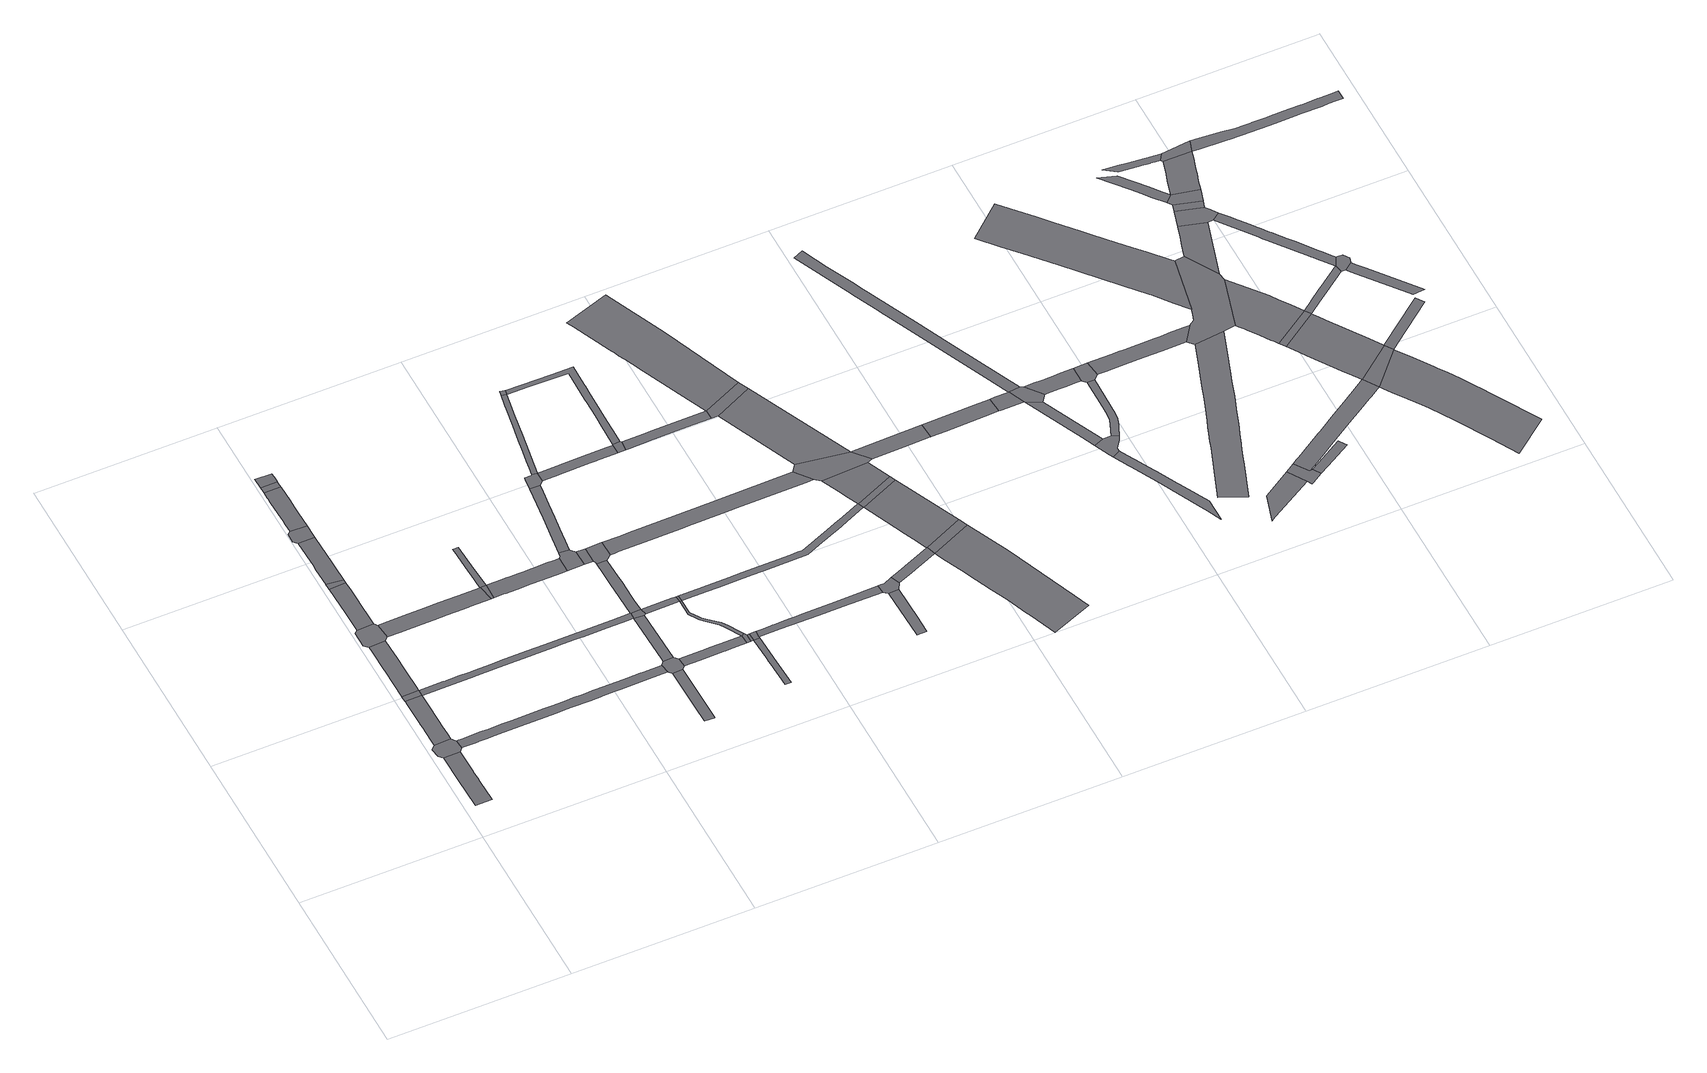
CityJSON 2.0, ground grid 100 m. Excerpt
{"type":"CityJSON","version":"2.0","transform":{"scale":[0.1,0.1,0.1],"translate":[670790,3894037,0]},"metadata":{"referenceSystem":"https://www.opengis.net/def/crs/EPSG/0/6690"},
"CityObjects":{
"road1":{"type":"Road","attributes":{"function":"9","usage":"9","RoadStructureAttribute.widthType":"2","RoadStructureAttribute.width":9.21,"RoadStructureAttribute.sectionType":"1"},"geometry":[{"type":"MultiSurface","lod":"1","boundaries":[[[0,1,2,3,4,5,6,7,8,9,10]]]}]},
"road2":{"type":"Road","attributes":{"function":"9","usage":"9","RoadStructureAttribute.widthType":"9","RoadStructureAttribute.width":-9999,"RoadStructureAttribute.sectionType":"9"},"geometry":[{"type":"MultiSurface","lod":"1","boundaries":[[[9,11,12,13,14,15,16,10]]]}]},
"road3":{"type":"Road","attributes":{"function":"9","usage":"9","RoadStructureAttribute.widthType":"2","RoadStructureAttribute.width":9.21,"RoadStructureAttribute.sectionType":"1"},"geometry":[{"type":"MultiSurface","lod":"1","boundaries":[[[17,18,19,20,21,22,23,14,13,24,25,26,27,28,29,30,31,32]]]}]},
"road4":{"type":"Road","attributes":{"function":"9","usage":"9","RoadStructureAttribute.widthType":"9","RoadStructureAttribute.width":-9999,"RoadStructureAttribute.sectionType":"9"},"geometry":[{"type":"MultiSurface","lod":"1","boundaries":[[[30,33,34,31]]]}]},
"road5":{"type":"Road","attributes":{"function":"9","usage":"9","RoadStructureAttribute.widthType":"2","RoadStructureAttribute.width":9.21,"RoadStructureAttribute.sectionType":"1"},"geometry":[{"type":"MultiSurface","lod":"1","boundaries":[[[35,36,37,38,39,40,41,42,43,44,45,34,33,46]]]}]},
"road6":{"type":"Road","attributes":{"function":"9","usage":"9","RoadStructureAttribute.widthType":"9","RoadStructureAttribute.width":-9999,"RoadStructureAttribute.sectionType":"9"},"geometry":[{"type":"MultiSurface","lod":"1","boundaries":[[[40,47,48,49,50,51,52,41]]]}]},
"road7":{"type":"Road","attributes":{"function":"9","usage":"9","RoadStructureAttribute.widthType":"2","RoadStructureAttribute.width":9.21,"RoadStructureAttribute.sectionType":"1"},"geometry":[{"type":"MultiSurface","lod":"1","boundaries":[[[53,54,50,49,55,56,57,58,59,60,61]]]}]},
"road8":{"type":"Road","attributes":{"function":"9","usage":"9","RoadStructureAttribute.widthType":"9","RoadStructureAttribute.width":-9999,"RoadStructureAttribute.sectionType":"9"},"geometry":[{"type":"MultiSurface","lod":"1","boundaries":[[[62,61,60,63]]]}]},
"road9":{"type":"Road","attributes":{"function":"9","usage":"9","RoadStructureAttribute.widthType":"2","RoadStructureAttribute.width":9.21,"RoadStructureAttribute.sectionType":"1"},"geometry":[{"type":"MultiSurface","lod":"1","boundaries":[[[64,65,66,67,68,69,70,62,63,71,72,73,74]]]}]},
"road10":{"type":"Road","attributes":{"function":"9","usage":"9","RoadStructureAttribute.widthType":"9","RoadStructureAttribute.width":-9999,"RoadStructureAttribute.sectionType":"9"},"geometry":[{"type":"MultiSurface","lod":"1","boundaries":[[[75,76,77,78,79,64,74]]]}]},
"road11":{"type":"Road","attributes":{"function":"9","usage":"9","RoadStructureAttribute.widthType":"2","RoadStructureAttribute.width":9.21,"RoadStructureAttribute.sectionType":"1"},"geometry":[{"type":"MultiSurface","lod":"1","boundaries":[[[80,81,82,83,84,85,86,87,88,89,77,76,90,91,92,93]]]}]},
"road12":{"type":"Road","attributes":{"function":"9","usage":"9","RoadStructureAttribute.widthType":"9","RoadStructureAttribute.width":-9999,"RoadStructureAttribute.sectionType":"9"},"geometry":[{"type":"MultiSurface","lod":"1","boundaries":[[[94,81,80,95]]]}]},
"road13":{"type":"Road","attributes":{"function":"9","usage":"9","RoadStructureAttribute.widthType":"2","RoadStructureAttribute.width":9.21,"RoadStructureAttribute.sectionType":"1"},"geometry":[{"type":"MultiSurface","lod":"1","boundaries":[[[96,94,95,97,98,99,100]]]}]},
"road14":{"type":"Road","attributes":{"function":"9","usage":"9","RoadStructureAttribute.widthType":"2","RoadStructureAttribute.width":9.27,"RoadStructureAttribute.sectionType":"1"},"geometry":[{"type":"MultiSurface","lod":"1","boundaries":[[[101,102,103,104,105,106,107,108,48,47,109,110,111,112,113,114,115,116]]]}]},
"road15":{"type":"Road","attributes":{"function":"9","usage":"9","RoadStructureAttribute.widthType":"3","RoadStructureAttribute.width":5.12,"RoadStructureAttribute.sectionType":"1"},"geometry":[{"type":"MultiSurface","lod":"1","boundaries":[[[117,118,119,120,121,122,123,124,125,126,127,128,129,130,131,132,133,134,12,11,135,136,137,138,139,140,141,142,143,144,145,146,147,148,149,150,151,152,153]]]}]},
"road16":{"type":"Road","attributes":{"function":"9","usage":"9","RoadStructureAttribute.widthType":"4","RoadStructureAttribute.width":3.67,"RoadStructureAttribute.sectionType":"1"},"geometry":[{"type":"MultiSurface","lod":"1","boundaries":[[[154,155,156,157,158,159,160,161,162,163,164,33,30,165,166,167,168,169,170,171,172,173,174,175,176,177,178,179,180,181,182,183,184]]]}]},
"road17":{"type":"Road","attributes":{"function":"9","usage":"9","RoadStructureAttribute.widthType":"9","RoadStructureAttribute.width":-9999,"RoadStructureAttribute.sectionType":"9"},"geometry":[{"type":"MultiSurface","lod":"1","boundaries":[[[185,186,101,116]]]}]},
"road18":{"type":"Road","attributes":{"function":"9","usage":"9","RoadStructureAttribute.widthType":"4","RoadStructureAttribute.width":3,"RoadStructureAttribute.sectionType":"1"},"geometry":[{"type":"MultiSurface","lod":"1","boundaries":[[[101,186,187,188,189,190,191,192,193,194,195]]]}]},
"road19":{"type":"Road","attributes":{"function":"9","usage":"9","RoadStructureAttribute.widthType":"2","RoadStructureAttribute.width":9.27,"RoadStructureAttribute.sectionType":"1"},"geometry":[{"type":"MultiSurface","lod":"1","boundaries":[[[196,197,198,199,200,201,202,203,204,205,186,185,206,207,208,209,210,211,212,213,214]]]}]},
"road20":{"type":"Road","attributes":{"function":"9","usage":"9","RoadStructureAttribute.widthType":"3","RoadStructureAttribute.width":5.61,"RoadStructureAttribute.sectionType":"1"},"geometry":[{"type":"MultiSurface","lod":"1","boundaries":[[[215,216,217,218,219,220,221,222]]]}]},
"road21":{"type":"Road","attributes":{"function":"9","usage":"9","RoadStructureAttribute.widthType":"9","RoadStructureAttribute.width":-9999,"RoadStructureAttribute.sectionType":"9"},"geometry":[{"type":"MultiSurface","lod":"1","boundaries":[[[153,152,217,216,223,224,225,226]]]}]},
"road22":{"type":"Road","attributes":{"function":"9","usage":"9","RoadStructureAttribute.widthType":"3","RoadStructureAttribute.width":5.61,"RoadStructureAttribute.sectionType":"1"},"geometry":[{"type":"MultiSurface","lod":"1","boundaries":[[[225,227,182,228,229,226]]]}]},
"road23":{"type":"Road","attributes":{"function":"9","usage":"9","RoadStructureAttribute.widthType":"9","RoadStructureAttribute.width":-9999,"RoadStructureAttribute.sectionType":"9"},"geometry":[{"type":"MultiSurface","lod":"1","boundaries":[[[213,230,231,232,233,234,214]]]}]},
"road24":{"type":"Road","attributes":{"function":"9","usage":"9","RoadStructureAttribute.widthType":"9","RoadStructureAttribute.width":-9999,"RoadStructureAttribute.sectionType":"9"},"geometry":[{"type":"MultiSurface","lod":"1","boundaries":[[[183,182,227,235,236]]]}]},
"road25":{"type":"Road","attributes":{"function":"9","usage":"9","RoadStructureAttribute.widthType":"3","RoadStructureAttribute.width":5.61,"RoadStructureAttribute.sectionType":"1"},"geometry":[{"type":"MultiSurface","lod":"1","boundaries":[[[237,238,239,240,241,242,243,244,245,246,247,248,183,236]]]}]},
"road26":{"type":"Road","attributes":{"function":"9","usage":"9","RoadStructureAttribute.widthType":"2","RoadStructureAttribute.width":9.27,"RoadStructureAttribute.sectionType":"1"},"geometry":[{"type":"MultiSurface","lod":"1","boundaries":[[[249,250,231,230]]]}]},
"road27":{"type":"Road","attributes":{"function":"9","usage":"9","RoadStructureAttribute.widthType":"3","RoadStructureAttribute.width":5.5,"RoadStructureAttribute.sectionType":"1"},"geometry":[{"type":"MultiSurface","lod":"1","boundaries":[[[232,251,252,253,254,255,256,257,258,259,233]]]}]},
"road28":{"type":"Road","attributes":{"function":"9","usage":"9","RoadStructureAttribute.widthType":"3","RoadStructureAttribute.width":4.83,"RoadStructureAttribute.sectionType":"1"},"geometry":[{"type":"MultiSurface","lod":"1","boundaries":[[[260,261,262,263,264,265,266,267,268,269,224,223]]]}]},
"road29":{"type":"Road","attributes":{"function":"9","usage":"9","RoadStructureAttribute.widthType":"4","RoadStructureAttribute.width":3.69,"RoadStructureAttribute.sectionType":"1"},"geometry":[{"type":"MultiSurface","lod":"1","boundaries":[[[270,271,272,273,274,236,235,275]]]}]},
"road30":{"type":"Road","attributes":{"function":"9","usage":"9","RoadStructureAttribute.widthType":"9","RoadStructureAttribute.width":-9999,"RoadStructureAttribute.sectionType":"9"},"geometry":[{"type":"MultiSurface","lod":"1","boundaries":[[[276,277,250,249,278,243,242,279]]]}]},
"road31":{"type":"Road","attributes":{"function":"9","usage":"9","RoadStructureAttribute.widthType":"9","RoadStructureAttribute.width":-9999,"RoadStructureAttribute.sectionType":"9"},"geometry":[{"type":"MultiSurface","lod":"1","boundaries":[[[256,280,281,282,283,284,285,286,257]]]}]},
"road32":{"type":"Road","attributes":{"function":"9","usage":"9","RoadStructureAttribute.widthType":"9","RoadStructureAttribute.width":-9999,"RoadStructureAttribute.sectionType":"9"},"geometry":[{"type":"MultiSurface","lod":"1","boundaries":[[[287,271,270,288]]]}]},
"road33":{"type":"Road","attributes":{"function":"9","usage":"9","RoadStructureAttribute.widthType":"4","RoadStructureAttribute.width":1.49,"RoadStructureAttribute.sectionType":"1"},"geometry":[{"type":"MultiSurface","lod":"1","boundaries":[[[289,290,291,292,293,266,294,295,296,297,298,299,300,301,302,303,288,270,304]]]}]},
"road34":{"type":"Road","attributes":{"function":"9","usage":"9","RoadStructureAttribute.widthType":"4","RoadStructureAttribute.width":3.04,"RoadStructureAttribute.sectionType":"1"},"geometry":[{"type":"MultiSurface","lod":"1","boundaries":[[[305,306,307,308,309,310,311,312,313]]]}]},
"road35":{"type":"Road","attributes":{"function":"9","usage":"9","RoadStructureAttribute.widthType":"9","RoadStructureAttribute.width":-9999,"RoadStructureAttribute.sectionType":"9"},"geometry":[{"type":"MultiSurface","lod":"1","boundaries":[[[314,315,294,266,265]]]}]},
"road36":{"type":"Road","attributes":{"function":"9","usage":"9","RoadStructureAttribute.widthType":"3","RoadStructureAttribute.width":4.83,"RoadStructureAttribute.sectionType":"1"},"geometry":[{"type":"MultiSurface","lod":"1","boundaries":[[[315,314,316,307,317]]]}]},
"road37":{"type":"Road","attributes":{"function":"9","usage":"9","RoadStructureAttribute.widthType":"9","RoadStructureAttribute.width":-9999,"RoadStructureAttribute.sectionType":"9"},"geometry":[{"type":"MultiSurface","lod":"1","boundaries":[[[318,319,320,317,307,306]]]}]},
"road38":{"type":"Road","attributes":{"function":"9","usage":"9","RoadStructureAttribute.widthType":"4","RoadStructureAttribute.width":2.91,"RoadStructureAttribute.sectionType":"1"},"geometry":[{"type":"MultiSurface","lod":"1","boundaries":[[[321,322,323,324,325,326,327,328,329,330,331,332,333,334,335,282,281]]]}]},
"road39":{"type":"Road","attributes":{"function":"9","usage":"9","RoadStructureAttribute.widthType":"3","RoadStructureAttribute.width":5.5,"RoadStructureAttribute.sectionType":"1"},"geometry":[{"type":"MultiSurface","lod":"1","boundaries":[[[336,337,338,281,280,339,340,341,342,343,344,345,346]]]}]},
"road40":{"type":"Road","attributes":{"function":"9","usage":"9","RoadStructureAttribute.widthType":"9","RoadStructureAttribute.width":-9999,"RoadStructureAttribute.sectionType":"9"},"geometry":[{"type":"MultiSurface","lod":"1","boundaries":[[[347,327,326,348]]]}]},
"road41":{"type":"Road","attributes":{"function":"9","usage":"9","RoadStructureAttribute.widthType":"4","RoadStructureAttribute.width":3.38,"RoadStructureAttribute.sectionType":"1"},"geometry":[{"type":"MultiSurface","lod":"1","boundaries":[[[349,350,351,352,353,354,355,356,357,348,326,358,359,360,361,362,363,364,365,366]]]}]},
"road42":{"type":"Road","attributes":{"function":"9","usage":"9","RoadStructureAttribute.widthType":"3","RoadStructureAttribute.width":4.83,"RoadStructureAttribute.sectionType":"1"},"geometry":[{"type":"MultiSurface","lod":"1","boundaries":[[[367,368,369,370,371,372,373,374,375,376,377,320,319,378,379,380,381]]]}]},
"road43":{"type":"Road","attributes":{"function":"9","usage":"9","RoadStructureAttribute.widthType":"9","RoadStructureAttribute.width":-9999,"RoadStructureAttribute.sectionType":"9"},"geometry":[{"type":"MultiSurface","lod":"1","boundaries":[[[345,382,383,366,365,346]]]}]},
"road44":{"type":"Road","attributes":{"function":"9","usage":"9","RoadStructureAttribute.widthType":"2","RoadStructureAttribute.width":9.27,"RoadStructureAttribute.sectionType":"1"},"geometry":[{"type":"MultiSurface","lod":"1","boundaries":[[[384,385,386,387,388,389,390,276,279,391,392,393,394,395,396,397,398,399,400,401,402,403,404]]]}]},
"road45":{"type":"Road","attributes":{"function":"9","usage":"9","RoadStructureAttribute.widthType":"4","RoadStructureAttribute.width":3.69,"RoadStructureAttribute.sectionType":"1"},"geometry":[{"type":"MultiSurface","lod":"1","boundaries":[[[405,406,407,408,409,410,411,412,413,414,415,416,417,418,419,420,421,422,423,424,425,426,427,428,429,430,431,432,287,288]]]}]},
"road46":{"type":"Road","attributes":{"function":"9","usage":"9","RoadStructureAttribute.widthType":"3","RoadStructureAttribute.width":5.5,"RoadStructureAttribute.sectionType":"1"},"geometry":[{"type":"MultiSurface","lod":"1","boundaries":[[[433,434,435,383,382,436,437,438,439,440,441,442]]]}]},
"road47":{"type":"Road","attributes":{"function":"9","usage":"9","RoadStructureAttribute.widthType":"3","RoadStructureAttribute.width":5.35,"RoadStructureAttribute.sectionType":"1"},"geometry":[{"type":"MultiSurface","lod":"1","boundaries":[[[443,444,445,446,447]]]}]},
"road48":{"type":"Road","attributes":{"function":"9","usage":"9","RoadStructureAttribute.widthType":"9","RoadStructureAttribute.width":-9999,"RoadStructureAttribute.sectionType":"9"},"geometry":[{"type":"MultiSurface","lod":"1","boundaries":[[[446,448,449,450,451,367,381,447]]]}]},
"road49":{"type":"Road","attributes":{"function":"9","usage":"9","RoadStructureAttribute.widthType":"3","RoadStructureAttribute.width":4.83,"RoadStructureAttribute.sectionType":"1"},"geometry":[{"type":"MultiSurface","lod":"1","boundaries":[[[448,452,453,454,455,456,457,449]]]}]},
"road50":{"type":"Road","attributes":{"function":"9","usage":"9","RoadStructureAttribute.widthType":"1","RoadStructureAttribute.width":29.88,"RoadStructureAttribute.sectionType":"1"},"geometry":[{"type":"MultiSurface","lod":"1","boundaries":[[[458,459,460,461,462,463,464,465,466,467,468,433,469,470,471]]]}]},
"road51":{"type":"Road","attributes":{"function":"9","usage":"9","RoadStructureAttribute.widthType":"9","RoadStructureAttribute.width":-9999,"RoadStructureAttribute.sectionType":"9"},"geometry":[{"type":"MultiSurface","lod":"1","boundaries":[[[472,473,469,433,442]]]}]},
"road52":{"type":"Road","attributes":{"function":"9","usage":"9","RoadStructureAttribute.widthType":"1","RoadStructureAttribute.width":29.88,"RoadStructureAttribute.sectionType":"1"},"geometry":[{"type":"MultiSurface","lod":"1","boundaries":[[[472,474,475,473]]]}]},
"road53":{"type":"Road","attributes":{"function":"9","usage":"9","RoadStructureAttribute.widthType":"9","RoadStructureAttribute.width":-9999,"RoadStructureAttribute.sectionType":"9"},"geometry":[{"type":"MultiSurface","lod":"1","boundaries":[[[476,475,474,477,404,403,478,479]]]}]},
"road54":{"type":"Road","attributes":{"function":"9","usage":"9","RoadStructureAttribute.widthType":"1","RoadStructureAttribute.width":29.88,"RoadStructureAttribute.sectionType":"1"},"geometry":[{"type":"MultiSurface","lod":"1","boundaries":[[[478,480,481,482,418,483,479]]]}]},
"road55":{"type":"Road","attributes":{"function":"9","usage":"9","RoadStructureAttribute.widthType":"9","RoadStructureAttribute.width":-9999,"RoadStructureAttribute.sectionType":"9"},"geometry":[{"type":"MultiSurface","lod":"1","boundaries":[[[483,418,417,484]]]}]},
"road56":{"type":"Road","attributes":{"function":"9","usage":"9","RoadStructureAttribute.widthType":"1","RoadStructureAttribute.width":29.88,"RoadStructureAttribute.sectionType":"1"},"geometry":[{"type":"MultiSurface","lod":"1","boundaries":[[[417,485,486,487,488,489,490,455,491,484]]]}]},
"road57":{"type":"Road","attributes":{"function":"9","usage":"9","RoadStructureAttribute.widthType":"9","RoadStructureAttribute.width":-9999,"RoadStructureAttribute.sectionType":"9"},"geometry":[{"type":"MultiSurface","lod":"1","boundaries":[[[491,455,454,492]]]}]},
"road58":{"type":"Road","attributes":{"function":"9","usage":"9","RoadStructureAttribute.widthType":"1","RoadStructureAttribute.width":29.88,"RoadStructureAttribute.sectionType":"1"},"geometry":[{"type":"MultiSurface","lod":"1","boundaries":[[[493,494,495,496,497,498,499,500,501,502,503,504,505,492,454,506]]]}]},
"road59":{"type":"Road","attributes":{"function":"9","usage":"9","RoadStructureAttribute.widthType":"2","RoadStructureAttribute.width":8.86,"RoadStructureAttribute.sectionType":"1"},"geometry":[{"type":"MultiSurface","lod":"1","boundaries":[[[507,508,509,475,476,510,511]]]}]},
"road60":{"type":"Road","attributes":{"function":"9","usage":"9","RoadStructureAttribute.widthType":"2","RoadStructureAttribute.width":8.86,"RoadStructureAttribute.sectionType":"1"},"geometry":[{"type":"MultiSurface","lod":"1","boundaries":[[[512,513,514,515,516,517,518,519,508,507,511]]]}]},
"road61":{"type":"Road","attributes":{"function":"9","usage":"9","RoadStructureAttribute.widthType":"3","RoadStructureAttribute.width":5.99,"RoadStructureAttribute.sectionType":"1"},"geometry":[{"type":"MultiSurface","lod":"1","boundaries":[[[520,521,522,523,524,525,526,527,528,529,530,531,532,533,534,535,536,537,538,539,540,541]]]}]},
"road62":{"type":"Road","attributes":{"function":"9","usage":"9","RoadStructureAttribute.widthType":"2","RoadStructureAttribute.width":8.86,"RoadStructureAttribute.sectionType":"1"},"geometry":[{"type":"MultiSurface","lod":"1","boundaries":[[[516,542,543,541,544,545,517]]]}]},
"road63":{"type":"Road","attributes":{"function":"9","usage":"9","RoadStructureAttribute.widthType":"9","RoadStructureAttribute.width":-9999,"RoadStructureAttribute.sectionType":"9"},"geometry":[{"type":"MultiSurface","lod":"1","boundaries":[[[520,541,543,546,547,548]]]}]},
"road64":{"type":"Road","attributes":{"function":"9","usage":"9","RoadStructureAttribute.widthType":"3","RoadStructureAttribute.width":5.4,"RoadStructureAttribute.sectionType":"1"},"geometry":[{"type":"MultiSurface","lod":"1","boundaries":[[[549,550,546,543,551,552,553,554]]]}]},
"road65":{"type":"Road","attributes":{"function":"9","usage":"9","RoadStructureAttribute.widthType":"9","RoadStructureAttribute.width":-9999,"RoadStructureAttribute.sectionType":"9"},"geometry":[{"type":"MultiSurface","lod":"1","boundaries":[[[553,555,556,557,558,559,560,561,562,554]]]}]},
"road66":{"type":"Road","attributes":{"function":"9","usage":"9","RoadStructureAttribute.widthType":"3","RoadStructureAttribute.width":5.4,"RoadStructureAttribute.sectionType":"1"},"geometry":[{"type":"MultiSurface","lod":"1","boundaries":[[[556,563,564,565,566,567,568,569,570,571,572,573,574,575,576,577,557]]]}]},
"road67":{"type":"Road","attributes":{"function":"9","usage":"9","RoadStructureAttribute.widthType":"2","RoadStructureAttribute.width":8.86,"RoadStructureAttribute.sectionType":"1"},"geometry":[{"type":"MultiSurface","lod":"1","boundaries":[[[547,578,579,580,581,582,583,584,585,586,587,588,548]]]}]},
"road68":{"type":"Road","attributes":{"function":"9","usage":"9","RoadStructureAttribute.widthType":"4","RoadStructureAttribute.width":3.75,"RoadStructureAttribute.sectionType":"1"},"geometry":[{"type":"MultiSurface","lod":"1","boundaries":[[[589,590,591,592,593,562,561,594,595,596,597,598,599]]]}]},
"road69":{"type":"Road","attributes":{"function":"9","usage":"9","RoadStructureAttribute.widthType":"9","RoadStructureAttribute.width":-9999,"RoadStructureAttribute.sectionType":"9"},"geometry":[{"type":"MultiSurface","lod":"1","boundaries":[[[600,583,582,589,599,601,602]]]}]},
"road70":{"type":"Road","attributes":{"function":"9","usage":"9","RoadStructureAttribute.widthType":"2","RoadStructureAttribute.width":6.17,"RoadStructureAttribute.sectionType":"1"},"geometry":[{"type":"MultiSurface","lod":"1","boundaries":[[[603,604,605,606,607]]]}]},
"road71":{"type":"Road","attributes":{"function":"9","usage":"9","RoadStructureAttribute.widthType":"2","RoadStructureAttribute.width":11.92,"RoadStructureAttribute.sectionType":"1"},"geometry":[{"type":"MultiSurface","lod":"1","boundaries":[[[608,609,610,611,612,613,614,615,616,617,618,619,620,621,622,623,624,625,626,627,628,629,630,631,632,633,634,635]]]}]},
"road72":{"type":"Road","attributes":{"function":"9","usage":"9","RoadStructureAttribute.widthType":"2","RoadStructureAttribute.width":8.86,"RoadStructureAttribute.sectionType":"1"},"geometry":[{"type":"MultiSurface","lod":"1","boundaries":[[[601,636,637,638,639,640,641,642,643,644,645,646,647,648,649,650,651,602]]]}]},
"road73":{"type":"Road","attributes":{"function":"9","usage":"9","RoadStructureAttribute.widthType":"9","RoadStructureAttribute.width":-9999,"RoadStructureAttribute.sectionType":"9"},"geometry":[{"type":"MultiSurface","lod":"1","boundaries":[[[652,653,654,605,604,655,656,657,658,659]]]}]},
"road74":{"type":"Road","attributes":{"function":"9","usage":"9","RoadStructureAttribute.widthType":"1","RoadStructureAttribute.width":39.14,"RoadStructureAttribute.sectionType":"1"},"geometry":[{"type":"MultiSurface","lod":"1","boundaries":[[[660,661,662,663,664,665,666,667,668,669,670,671,672,673,674,675,676,677,678,679,680,681,682,683,684]]]}]},
"road75":{"type":"Road","attributes":{"function":"9","usage":"9","RoadStructureAttribute.widthType":"3","RoadStructureAttribute.width":4.3,"RoadStructureAttribute.sectionType":"9"},"geometry":[{"type":"MultiSurface","lod":"1","boundaries":[[[685,686,687,688,652,659]]]}]},
"road76":{"type":"Road","attributes":{"function":"9","usage":"9","RoadStructureAttribute.widthType":"2","RoadStructureAttribute.width":6.17,"RoadStructureAttribute.sectionType":"1"},"geometry":[{"type":"MultiSurface","lod":"1","boundaries":[[[689,690,691,692,693,694,695,654,653,696,697,698,699,700,701,702,703,704]]]}]},
"road77":{"type":"Road","attributes":{"function":"9","usage":"9","RoadStructureAttribute.widthType":"9","RoadStructureAttribute.width":-9999,"RoadStructureAttribute.sectionType":"9"},"geometry":[{"type":"MultiSurface","lod":"1","boundaries":[[[705,706,707,684,683,708,709,710,642,641,608,635,711,712]]]}]},
"road78":{"type":"Road","attributes":{"function":"9","usage":"9","RoadStructureAttribute.widthType":"1","RoadStructureAttribute.width":39.14,"RoadStructureAttribute.sectionType":"1"},"geometry":[{"type":"MultiSurface","lod":"1","boundaries":[[[713,714,715,716,717,718,719,720,721,722,723,724,705,712]]]}]},
"road79":{"type":"Road","attributes":{"function":"9","usage":"9","RoadStructureAttribute.widthType":"9","RoadStructureAttribute.width":-9999,"RoadStructureAttribute.sectionType":"9"},"geometry":[{"type":"MultiSurface","lod":"1","boundaries":[[[720,719,725,726,727]]]}]},
"road80":{"type":"Road","attributes":{"function":"9","usage":"9","RoadStructureAttribute.widthType":"2","RoadStructureAttribute.width":13.27,"RoadStructureAttribute.sectionType":"1"},"geometry":[{"type":"MultiSurface","lod":"1","boundaries":[[[728,729,730,731,732,733,734,735,707,706]]]}]},
"road81":{"type":"Road","attributes":{"function":"9","usage":"9","RoadStructureAttribute.widthType":"3","RoadStructureAttribute.width":5.41,"RoadStructureAttribute.sectionType":"1"},"geometry":[{"type":"MultiSurface","lod":"1","boundaries":[[[736,737,738,739,740,741,742,743,744,745,746,747,748]]]}]},
"road82":{"type":"Road","attributes":{"function":"9","usage":"9","RoadStructureAttribute.widthType":"1","RoadStructureAttribute.width":39.14,"RoadStructureAttribute.sectionType":"1"},"geometry":[{"type":"MultiSurface","lod":"1","boundaries":[[[749,750,751,752,753,726,725,754,755,756,757,758,704]]]}]},
"road83":{"type":"Road","attributes":{"function":"9","usage":"9","RoadStructureAttribute.widthType":"9","RoadStructureAttribute.width":-9999,"RoadStructureAttribute.sectionType":"9"},"geometry":[{"type":"MultiSurface","lod":"1","boundaries":[[[703,759,749,704]]]}]},
"road84":{"type":"Road","attributes":{"function":"9","usage":"9","RoadStructureAttribute.widthType":"9","RoadStructureAttribute.width":-9999,"RoadStructureAttribute.sectionType":"9"},"geometry":[{"type":"MultiSurface","lod":"1","boundaries":[[[729,728,760,761,762,763,764,765]]]}]},
"road85":{"type":"Road","attributes":{"function":"9","usage":"9","RoadStructureAttribute.widthType":"4","RoadStructureAttribute.width":3.54,"RoadStructureAttribute.sectionType":"1"},"geometry":[{"type":"MultiSurface","lod":"1","boundaries":[[[766,767,768,769,770,771,772,773,774,775,776,777,778,779,780,781,782,783,784]]]}]},
"road86":{"type":"Road","attributes":{"function":"9","usage":"9","RoadStructureAttribute.widthType":"2","RoadStructureAttribute.width":13.27,"RoadStructureAttribute.sectionType":"1"},"geometry":[{"type":"MultiSurface","lod":"1","boundaries":[[[785,765,764,786]]]}]},
"road87":{"type":"Road","attributes":{"function":"9","usage":"9","RoadStructureAttribute.widthType":"9","RoadStructureAttribute.width":-9999,"RoadStructureAttribute.sectionType":"9"},"geometry":[{"type":"MultiSurface","lod":"1","boundaries":[[[785,786,787,736,748]]]}]},
"road88":{"type":"Road","attributes":{"function":"9","usage":"9","RoadStructureAttribute.widthType":"4","RoadStructureAttribute.width":3.69,"RoadStructureAttribute.sectionType":"1"},"geometry":[{"type":"MultiSurface","lod":"1","boundaries":[[[788,789,790,791,792,793,794,720,727,795,796,797,798]]]}]},
"road89":{"type":"Road","attributes":{"function":"9","usage":"9","RoadStructureAttribute.widthType":"1","RoadStructureAttribute.width":39.14,"RoadStructureAttribute.sectionType":"1"},"geometry":[{"type":"MultiSurface","lod":"1","boundaries":[[[703,799,800,801,802,803,804,805,806,807,808,809,810,811,812,813,814,815,816,817,818,759]]]}]},
"road90":{"type":"Road","attributes":{"function":"9","usage":"9","RoadStructureAttribute.widthType":"2","RoadStructureAttribute.width":13.27,"RoadStructureAttribute.sectionType":"1"},"geometry":[{"type":"MultiSurface","lod":"1","boundaries":[[[819,820,821,736,787,822,823,824,825,826,827]]]}]},
"road91":{"type":"Road","attributes":{"function":"9","usage":"9","RoadStructureAttribute.widthType":"3","RoadStructureAttribute.width":5.53,"RoadStructureAttribute.sectionType":"1"},"geometry":[{"type":"MultiSurface","lod":"1","boundaries":[[[828,829,830,831,832,833,834,835,836,837,838,839,840,841,761,760,842,843,844,845,846,847,848,849,788,850]]]}]},
"road92":{"type":"Road","attributes":{"function":"9","usage":"9","RoadStructureAttribute.widthType":"9","RoadStructureAttribute.width":-9999,"RoadStructureAttribute.sectionType":"9"},"geometry":[{"type":"MultiSurface","lod":"1","boundaries":[[[775,774,819,827,851]]]}]},
"road93":{"type":"Road","attributes":{"function":"9","usage":"9","RoadStructureAttribute.widthType":"3","RoadStructureAttribute.width":4.83,"RoadStructureAttribute.sectionType":"1"},"geometry":[{"type":"MultiSurface","lod":"1","boundaries":[[[852,853,854,855,856,857,858,749,759]]]}]},
"road94":{"type":"Road","attributes":{"function":"9","usage":"9","RoadStructureAttribute.widthType":"9","RoadStructureAttribute.width":-9999,"RoadStructureAttribute.sectionType":"9"},"geometry":[{"type":"MultiSurface","lod":"1","boundaries":[[[859,850,788,798,860,861,862]]]}]},
"road95":{"type":"Road","attributes":{"function":"9","usage":"9","RoadStructureAttribute.widthType":"3","RoadStructureAttribute.width":5.53,"RoadStructureAttribute.sectionType":"1"},"geometry":[{"type":"MultiSurface","lod":"1","boundaries":[[[860,863,864,865,866,867,868,861]]]}]},
"road96":{"type":"Road","attributes":{"function":"9","usage":"9","RoadStructureAttribute.widthType":"3","RoadStructureAttribute.width":5.61,"RoadStructureAttribute.sectionType":"1"},"geometry":[{"type":"MultiSurface","lod":"1","boundaries":[[[869,870,871,872,873,874,875,876,877,878,879,880,881,882,883,884,885,886,851,827,887,888,889,890,891,892,893,894,895,896,897,898,899,900,901]]]}]}
},
"vertices":[
[57,394,0],[60,207,0],[60,204,0],[150,205,0],[150,208,0],[148,338,0],[148,363,0],[147,398,0],[147,423,0],[145,555,0],[55,556,0],
[163,576,0],[158,629,0],[141,651,0],[50,650,0],[28,627,0],[36,574,0],
[47,952,0],[48,863,0],[48,830,0],[48,799,0],[49,781,0],[50,688,0],[50,657,0],[140,693,0],[140,746,0],[140,786,0],[139,807,0],[138,892,0],[138,970,0],[138,973,0],[47,972,0],[47,969,0],
[137,1009,0],[46,1008,0],
[137,1031,0],[137,1053,0],[136,1134,0],[135,1181,0],[135,1241,0],[133,1375,0],[42,1372,0],[43,1333,0],[44,1205,0],[44,1190,0],[46,1011,0],[137,1012,0],
[151,1394,0],[144,1485,0],[129,1500,0],[38,1499,0],[21,1483,0],[21,1392,0],
[33,1798,0],[36,1630,0],[129,1518,0],[128,1572,0],[127,1619,0],[126,1692,0],[125,1748,0],[124,1803,0],[33,1801,0],
[32,1839,0],[123,1827,0],
[27,2140,0],[30,1969,0],[30,1954,0],[30,1931,0],[31,1917,0],[32,1855,0],[32,1842,0],[121,1930,0],[121,1974,0],[120,2011,0],[118,2142,0],
[117,2162,0],[116,2227,0],[25,2229,0],[9,2215,0],[8,2162,0],
[111,2514,0],[20,2513,0],[21,2477,0],[21,2469,0],[21,2462,0],[22,2445,0],[24,2321,0],[24,2306,0],[24,2283,0],[25,2257,0],[115,2322,0],[114,2357,0],[113,2413,0],[111,2511,0],
[20,2552,0],[111,2551,0],
[19,2612,0],[111,2554,0],[110,2587,0],[110,2612,0],[19,2615,0],
[704,1491,0],[701,1491,0],[619,1490,0],[573,1490,0],[481,1489,0],[378,1487,0],[310,1487,0],[224,1486,0],[222,1395,0],[340,1396,0],[408,1397,0],[480,1398,0],[526,1398,0],[595,1399,0],[607,1399,0],[721,1401,0],
[1188,641,0],[1160,641,0],[1135,641,0],[1076,640,0],[922,638,0],[907,638,0],[855,637,0],[802,637,0],[750,636,0],[682,635,0],[641,635,0],[466,633,0],[409,632,0],[334,631,0],[305,631,0],[297,631,0],[191,629,0],[173,629,0],[167,576,0],[216,577,0],[239,577,0],[254,577,0],[257,577,0],[307,578,0],[347,578,0],[422,579,0],[686,582,0],[741,583,0],[771,583,0],[866,584,0],[924,585,0],[936,585,0],[1001,586,0],[1034,586,0],[1188,588,0],[1292,589,0],[1283,642,0],
[1199,1017,0],[821,1014,0],[735,1014,0],[608,1013,0],[531,1012,0],[448,1011,0],[413,1011,0],[362,1011,0],[276,1010,0],[272,1010,0],[140,1009,0],[141,973,0],[306,974,0],[404,975,0],[462,975,0],[587,976,0],[694,977,0],[746,978,0],[799,978,0],[843,978,0],[858,979,0],[908,979,0],[975,980,0],[1008,980,0],[1018,980,0],[1151,981,0],[1265,982,0],[1292,982,0],[1295,982,0],[1295,1018,0],[1292,1018,0],
[736,1401,0],[737,1492,0],
[737,1495,0],[731,1612,0],[729,1643,0],[723,1776,0],[692,1775,0],[694,1730,0],[699,1608,0],[700,1591,0],[704,1494,0],
[1109,1496,0],[1066,1496,0],[1019,1495,0],[968,1495,0],[947,1494,0],[916,1494,0],[872,1493,0],[852,1493,0],[796,1493,0],[740,1492,0],[791,1402,0],[804,1402,0],[825,1402,0],[872,1402,0],[940,1403,0],[996,1404,0],[1110,1405,0],[1138,1406,0],[1137,1497,0],
[1369,220,0],[1364,572,0],[1309,572,0],[1310,470,0],[1313,305,0],[1314,223,0],[1314,220,0],[1369,217,0],
[1382,590,0],[1377,643,0],[1357,664,0],[1302,663,0],
[1350,976,0],[1295,979,0],[1301,679,0],
[1230,1407,0],[1229,1499,0],[1206,1524,0],[1151,1531,0],[1148,1506,0],
[1360,983,0],[1350,1019,0],
[1349,1061,0],[1348,1089,0],[1348,1112,0],[1346,1226,0],[1345,1270,0],[1342,1384,0],[1287,1383,0],[1289,1314,0],[1289,1282,0],[1290,1237,0],[1291,1189,0],[1295,1021,0],
[1280,1407,0],[1279,1499,0],
[1214,1588,0],[1224,1670,0],[1234,1749,0],[1245,1840,0],[1256,1925,0],[1262,1972,0],[1206,1972,0],[1181,1771,0],[1168,1661,0],
[1465,591,0],[1511,592,0],[1598,593,0],[1609,593,0],[1651,594,0],[1724,595,0],[1723,647,0],[1639,646,0],[1547,645,0],[1507,645,0],
[1547,984,0],[1542,1020,0],[1523,1020,0],[1493,1020,0],[1353,1019,0],[1544,984,0],
[1371,1500,0],[1322,1499,0],[1287,1396,0],[1372,1409,0],
[1284,1994,0],[1285,2050,0],[1256,2055,0],[1254,2049,0],[1216,2048,0],[1214,2038,0],[1210,2001,0],
[1556,1020,0],[1557,984,0],
[1547,887,0],[1580,836,0],[1597,816,0],[1656,759,0],[1677,728,0],[1738,656,0],[1725,678,0],[1691,737,0],[1669,770,0],[1633,804,0],[1609,827,0],[1595,840,0],[1585,855,0],[1557,897,0],[1557,981,0],[1547,981,0],
[1802,421,0],[1796,596,0],[1763,595,0],[1763,592,0],[1768,468,0],[1769,438,0],[1769,418,0],[1775,265,0],[1808,266,0],
[1746,595,0],[1746,642,0],
[1760,595,0],[1762,643,0],
[1795,603,0],[1795,606,0],[1795,643,0],
[1285,2053,0],[1327,2306,0],[1353,2457,0],[1359,2492,0],[1375,2582,0],[1375,2585,0],[1347,2589,0],[1336,2523,0],[1331,2498,0],[1315,2405,0],[1306,2350,0],[1295,2287,0],[1285,2229,0],[1271,2148,0],[1263,2098,0],
[1664,2055,0],[1591,2054,0],[1539,2053,0],[1353,1995,0],[1402,1996,0],[1547,1998,0],[1581,1999,0],[1591,1999,0],[1647,2000,0],[1697,2000,0],[1696,2055,0],
[1352,2616,0],[1380,2611,0],
[1741,2140,0],[1742,2214,0],[1744,2337,0],[1745,2406,0],[1745,2467,0],[1746,2484,0],[1747,2606,0],[1634,2607,0],[1383,2611,0],[1378,2584,0],[1492,2583,0],[1709,2579,0],[1706,2388,0],[1706,2362,0],[1705,2270,0],[1704,2193,0],[1702,2062,0],[1740,2064,0],
[2466,656,0],[2277,652,0],[2234,651,0],[2052,648,0],[2009,647,0],[1985,647,0],[1941,646,0],[1896,645,0],[1890,645,0],[1866,645,0],[1829,644,0],[1912,606,0],[2121,606,0],[2255,606,0],[2470,606,0],
[1742,2001,0],[1747,2056,0],
[2019,1508,0],[1997,1507,0],[1901,1506,0],[1602,1502,0],[1544,1502,0],[1479,1501,0],[1473,1501,0],[1398,1409,0],[1420,1410,0],[1564,1412,0],[1760,1414,0],[1823,1415,0],[1890,1416,0],[1905,1416,0],[1987,1417,0],[2051,1418,0],[2066,1418,0],[2352,1422,0],[2449,1423,0],[2488,1424,0],[2417,1514,0],
[1560,984,0],[1698,985,0],[1759,986,0],[1848,987,0],[1943,987,0],[2005,988,0],[2248,990,0],[2345,1031,0],[2439,1071,0],[2453,1077,0],[2544,1116,0],[2627,1152,0],[2630,1153,0],[2615,1185,0],[2613,1184,0],[2510,1141,0],[2456,1118,0],[2384,1088,0],[2236,1026,0],[2210,1026,0],[2171,1025,0],[1905,1023,0],[1834,1023,0],[1714,1022,0],[1670,1021,0],[1655,1021,0],[1573,1020,0],[1568,1020,0],
[2209,2063,0],[1916,2059,0],[1867,2058,0],[1767,2001,0],[1800,2002,0],[1837,2002,0],[1871,2003,0],[1998,2005,0],[2109,2006,0],[2210,2008,0],
[2501,279,0],[2553,280,0],[2551,382,0],[2548,590,0],[2493,588,0],
[2570,626,0],[2549,676,0],[2504,656,0],[2485,656,0],
[2636,654,0],[2809,726,0],[2812,727,0],[2794,779,0],[2791,778,0],[2581,689,0],
[1845,2883,0],[1863,2843,0],[1958,2630,0],[1973,2596,0],[1982,2576,0],[1998,2541,0],[2010,2515,0],[2016,2499,0],[2047,2430,0],[2072,2374,0],[2164,2165,0],[2433,2164,0],[2250,2616,0],[2097,2966,0],
[2248,2008,0],[2460,2105,0],
[2447,1555,0],[2732,1511,0],
[2807,1423,0],[2422,1518,0],[2521,1400,0],[2776,1411,0],
[2565,1300,0],[2591,1241,0],[2614,1188,0],[2833,1283,0],
[2848,1250,0],
[2631,1150,0],[2689,1017,0],[2712,966,0],[2738,907,0],[2758,860,0],[2792,782,0],[3014,878,0],
[3037,828,0],
[2819,710,0],[2842,659,0],[2882,568,0],[2898,532,0],[2960,390,0],[2999,299,0],[3049,174,0],[3058,154,0],[3090,73,0],[3116,1,0],[3343,92,0],[3307,180,0],[3144,588,0],[2813,725,0],
[3127,1430,0],[3122,1520,0],[2941,1516,0],[2982,1427,0],[3126,1430,0],
[3181,1431,0],[3209,1432,0],[3425,1437,0],[3475,1438,0],[3503,1439,0],[3495,1529,0],[3474,1528,0],[3436,1527,0],
[3663,1537,0],[3485,1932,0],[3465,1977,0],[3400,2123,0],[3275,2399,0],[3265,2421,0],[3251,2452,0],[3221,2519,0],[3156,2663,0],[3091,2810,0],[3036,2785,0],[3177,2471,0],[3199,2422,0],[3200,2421,0],[3216,2384,0],[3250,2308,0],[3271,2263,0],[3279,2244,0],[3349,2089,0],[3539,1666,0],[3599,1533,0],[3600,1530,0],
[3514,1439,0],[3641,1440,0],[3597,1530,0],[3526,1529,0],
[3723,1401,0],[3752,1441,0],[3683,1530,0],
[3848,1127,0],[3824,1179,0],[3642,1437,0],[3794,1104,0],[3828,1028,0],[3881,1052,0],
[3867,942,0],[3877,923,0],[3919,945,0],[3919,965,0],[3933,985,0],[3950,1008,0],[3963,1033,0],[3928,1051,0],
[3921,836,0],[3928,824,0],[4000,684,0],[4113,451,0],[4138,399,0],[4175,320,0],[4174,456,0],[4101,597,0],[4073,653,0],[4056,685,0],[4027,743,0],[4021,755,0],[3987,817,0],[3979,832,0],[3927,930,0],
[3789,1441,0],[3833,1442,0],[3873,1442,0],[3921,1442,0],[3954,1443,0],[3953,1534,0],[3886,1533,0],[3865,1533,0],[3823,1532,0],[3788,1531,0],[3736,1531,0],
[3975,1421,0],[3972,1242,0],[3972,1186,0],[3966,1149,0],[3956,1121,0],[3969,1044,0],[3981,1076,0],[3991,1100,0],[4005,1138,0],[4011,1178,0],[4015,1421,0],
[4004,1535,0],[4041,1446,0],[4030,1536,0],
[4420,220,0],[4664,365,0],[4600,464,0],[4443,362,0],[4397,204,0],
[4561,1418,0],[4516,1286,0],[4473,1160,0],[4444,1074,0],[4436,1052,0],[4396,939,0],[4380,897,0],[4367,860,0],[4350,812,0],[4335,769,0],[4309,697,0],[4273,598,0],[4239,504,0],[4223,460,0],[4360,397,0],[4439,617,0],[4445,632,0],[4467,694,0],[4488,751,0],[4492,764,0],[4524,851,0],[4558,946,0],[4586,1025,0],[4617,1118,0],[4640,1184,0],[4653,1223,0],[4660,1243,0],[4725,1435,0],
[4090,1446,0],[4149,1447,0],[4266,1448,0],[4342,1449,0],[4398,1450,0],[4529,1451,0],[4592,1542,0],[4567,1542,0],[4550,1542,0],[4545,1542,0],[4491,1541,0],[4432,1540,0],[4400,1540,0],[4238,1538,0],[4203,1538,0],[4162,1537,0],
[4723,423,0],[4705,419,0],[4653,498,0],[4666,362,0],[4679,339,0],[4680,339,0],[4687,343,0],[4748,380,0],
[4692,1976,0],[4611,2070,0],[4576,2110,0],[4530,2162,0],[4464,2239,0],[4454,2250,0],[4425,2283,0],[4383,2331,0],[4278,2453,0],[4220,2519,0],[4202,2540,0],[4079,2681,0],[3890,2517,0],[3981,2413,0],[4056,2327,0],[4184,2180,0],[4405,1925,0],[4416,1913,0],[4503,1813,0],[4511,1804,0],[4587,1707,0],[4602,1687,0],[4626,1657,0],[4646,1632,0],[4709,1957,0],
[4798,409,0],[4944,495,0],[4918,539,0],[4769,450,0],
[5172,835,0],[5056,759,0],[4972,705,0],[4864,635,0],[4850,626,0],[4694,525,0],[4681,516,0],[4763,456,0],[4831,500,0],[4875,529,0],[5017,621,0],[5103,677,0],[5175,723,0],[5189,732,0],[5252,773,0],[5199,852,0],
[4876,1744,0],[4869,1785,0],[4765,1965,0],[4645,1629,0],[4636,1601,0],[4624,1564,0],[4728,1436,0],[4791,1445,0],
[4804,1429,0],[4825,1403,0],[4834,1390,0],[4873,1333,0],[4908,1281,0],[4920,1265,0],[4933,1244,0],[5139,1386,0],[5138,1388,0],[5095,1452,0],[5054,1510,0],[5027,1551,0],
[4956,1211,0],[5162,1353,0],[5163,1354,0],
[4966,2116,0],[4822,2158,0],[4821,2155,0],[4814,2132,0],[4802,2090,0],[4791,2052,0],[4786,2036,0],[4777,2005,0],
[4881,2360,0],[4834,2419,0],[4822,2434,0],[4798,2465,0],[4769,2501,0],[4754,2519,0],[4700,2587,0],[4603,2619,0],[4657,2552,0],[4722,2471,0],[4755,2430,0],[4794,2381,0],[4841,2323,0],
[5393,1011,0],[5391,1014,0],[5344,1084,0],[5207,1288,0],[5183,1322,0],[4982,1174,0],[5004,1142,0],[5024,1112,0],[5133,949,0],[5168,897,0],
[5424,966,0],
[4997,2119,0],[5040,2152,0],[5029,2167,0],[5013,2188,0],[4994,2213,0],[4850,2255,0],
[4726,2607,0],[4782,2601,0],[4821,2597,0],[4837,2596,0],[4871,2592,0],[4880,2591,0],[4884,2591,0],[4908,2589,0],[4934,2586,0],[4958,2624,0],[4917,2628,0],[4881,2631,0],[4861,2633,0],[4841,2635,0],[4786,2641,0],[4730,2647,0],[4694,2650,0],[4650,2654,0],[4714,2608,0],
[4862,2296,0],[5006,2254,0],
[5028,2328,0],
[5406,1585,0],[5285,1495,0],[5269,1483,0],[5205,1435,0],[5181,1417,0],[5160,1401,0],[5142,1388,0],[5165,1355,0],[5229,1403,0],[5293,1451,0],[5414,1541,0],
[5295,710,0],[5336,652,0],[5344,641,0],[5391,575,0],[5414,542,0],[5493,412,0],[5597,230,0],[5682,80,0],[5877,235,0],[5876,237,0],[5745,465,0],[5726,498,0],[5704,537,0],[5675,584,0],[5636,649,0],[5593,719,0],[5565,760,0],[5552,778,0],[5473,893,0],[5425,963,0],
[4944,2573,0],[4920,2493,0],[4908,2453,0],[5044,2385,0],[5058,2429,0],[5067,2462,0],[5072,2477,0],[5087,2529,0],[5099,2572,0],
[5418,1659,0],[5389,1698,0],[5374,1717,0],[5341,1761,0],[5299,1816,0],[5270,1854,0],[5218,1922,0],[5206,1937,0],[5183,1967,0],[5167,1988,0],[5147,2014,0],[5105,2068,0],[5100,2074,0],[5080,2101,0],[5149,1921,0],[5163,1903,0],[5177,1884,0],[5290,1736,0],[5313,1707,0],[5324,1692,0],[5331,1683,0],[5343,1667,0],[5433,1640,0],
[5120,2641,0],
[5521,1043,0],[5539,1057,0],[5697,1181,0],[5666,1226,0],[5487,1086,0],[5429,1040,0],[5395,1013,0],
[5468,1636,0],[5440,1541,0],[5484,1574,0],[5492,1604,0],
[5456,1520,0],[5631,1298,0],[5668,1250,0],[5732,1257,0],[5534,1510,0],[5499,1554,0],
[5918,2622,0],[5887,2621,0],[5849,2621,0],[5825,2621,0],[5807,2620,0],[5724,2619,0],[5713,2619,0],[5652,2618,0],[5548,2617,0],[5529,2617,0],[5495,2617,0],[5486,2617,0],[5447,2617,0],[5442,2617,0],[5411,2617,0],[5357,2619,0],[5293,2625,0],[5173,2636,0],[5135,2571,0],[5275,2566,0],[5318,2565,0],[5339,2564,0],[5371,2563,0],[5410,2562,0],[5471,2562,0],[5548,2562,0],[5569,2562,0],[5657,2564,0],[5694,2564,0],[5804,2565,0],[5842,2566,0],[5888,2566,0],[5919,2567,0]
]}
